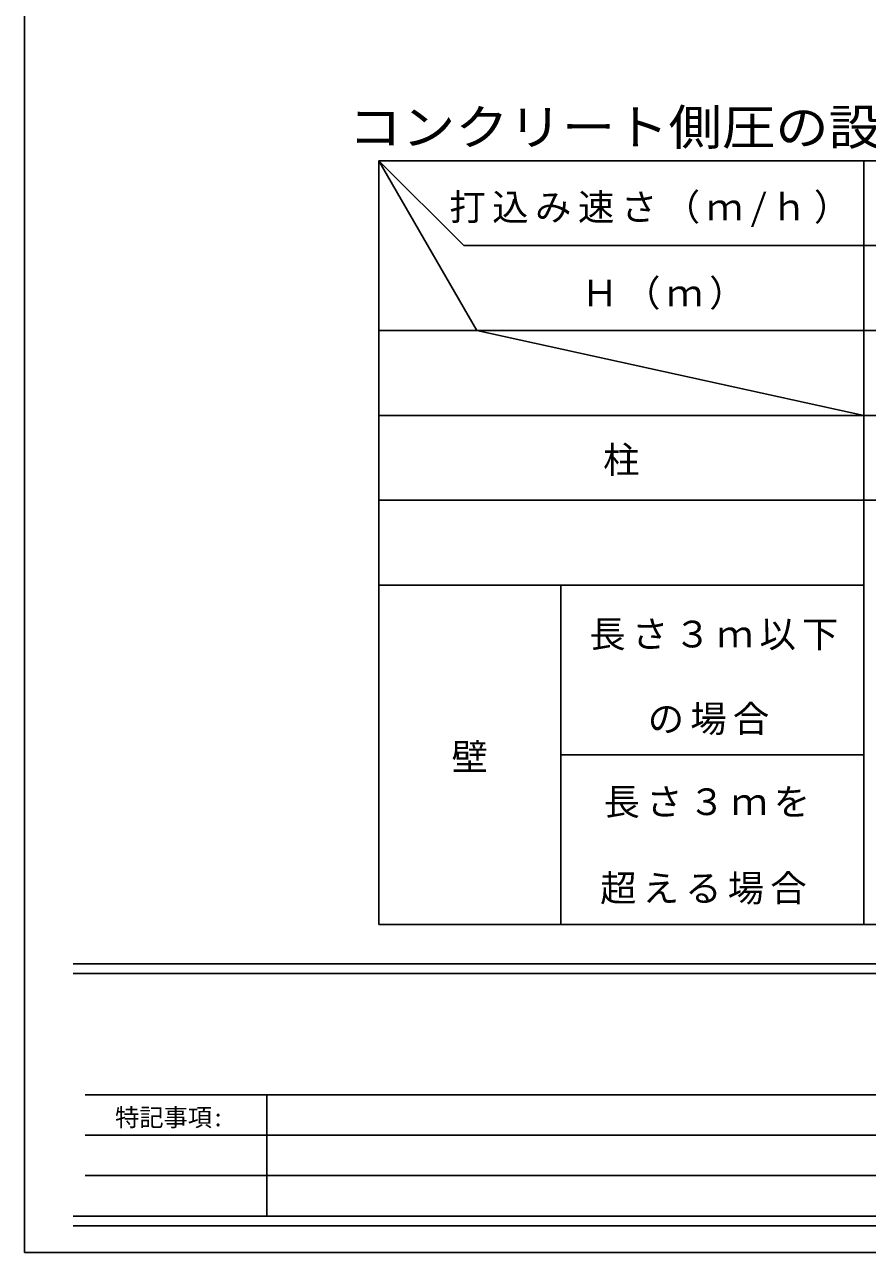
# Model space of a CAD drawing. Units: millimetres on the paper. Extents: x -206 to 194, y -698 to 482.
# Drawn here: x -205.8 to -136.3, y 201.9 to 303.1 of the extents above; entities that cross this region are included whole.
import ezdxf
from ezdxf.enums import TextEntityAlignment as Align

# ---------------------------------------------------------------- set-up
doc = ezdxf.new("R2010")
doc.units = ezdxf.units.MM
doc.layers.add('0-0', color=7, linetype='Continuous')
doc.layers.add('2-0', color=7, linetype='Continuous')
doc.styles.add('ＭＳ ゴシック', font='')
doc.styles.get('ＭＳ ゴシック').set_extended_font_data('MS Gothic')

msp = doc.modelspace()

# ---------------------------------------------------------------- linework, layer by layer
at = {"layer": '0-0'}
for p, q in [((-201.849, 225.658), (190.151, 225.658)), ((190.151, 224.858), (-201.849, 224.858)), ((-200.849, 214.858), (-100.849, 214.858)), ((-185.849, 214.858), (-185.849, 204.858)), ((-200.849, 211.524), (-100.849, 211.524)), ((-200.849, 208.191), (-100.849, 208.191)), ((-201.849, 204.858), (190.151, 204.858)), ((190.151, 204.058), (-201.849, 204.058))]:
    msp.add_line(p, q, dxfattribs=at)
msp.add_lwpolyline([(-205.849, 481.858), (194.151, 481.858), (194.151, 201.858), (-205.849, 201.858)], close=True, dxfattribs=at)
at = {"layer": '2-0'}
for p, q in [((-176.618, 291.894), (-169.618, 284.894)), ((-176.618, 291.894), (-168.535, 277.894)), ((-136.618, 291.894), (-136.618, 228.894)), ((-6.618, 284.894), (-169.618, 284.894)), ((-6.618, 277.894), (-176.618, 277.894)), ((-168.535, 277.894), (-136.618, 270.894)), ((-6.618, 270.894), (-176.618, 270.894)), ((-6.618, 263.894), (-176.618, 263.894)), ((-136.618, 256.894), (-176.618, 256.894)), ((-161.618, 256.894), (-161.618, 228.894)), ((-136.618, 242.894), (-161.618, 242.894))]:
    msp.add_line(p, q, dxfattribs=at)
msp.add_lwpolyline([(-176.618, 228.894), (-6.618, 228.894), (-6.618, 291.894), (-176.618, 291.894)], close=True, dxfattribs=at)

# ---------------------------------------------------------------- texts
at = {"layer": '0-0', "color": 4, "style": 'ＭＳ ゴシック'}
msp.add_text('特記事項: ', height=1.466, dxfattribs=at).set_placement((-198.38, 211.821), align=Align.BOTTOM_LEFT)
at = {"layer": '2-0', "style": 'ＭＳ ゴシック', "width": 1.1}
msp.add_text('コンクリート側圧の設定', height=2.933, dxfattribs=at).set_placement((-179.118, 292.319), align=Align.BOTTOM_LEFT)
at = {"layer": '2-0', "style": 'ＭＳ ゴシック'}
for s, p in [('柱', (-158.118, 265.474)), ('壁', (-170.618, 240.974))]:
    msp.add_text(s, height=2.199, dxfattribs=at).set_placement(p, align=Align.BOTTOM_LEFT)
at = {"layer": '2-0', "char_height": 2.199, "attachment_point": 7, "style": 'ＭＳ ゴシック'}
for s, insert in [('\\T1.18;打込み速さ（ｍ/ｈ）', (-170.809, 286.437)), ('\\T1.17;Ｈ（ｍ）', (-159.894, 279.593)), ('\\T1.17;長さ３ｍ以下', (-159.259, 251.508)), ('\\T1.17;の場合', (-154.437, 244.522)), ('\\T1.17;長さ３ｍを', (-158.079, 237.679)), ('\\T1.17;超える場合', (-158.365, 230.55))]:
    msp.add_mtext(s, dxfattribs=dict(at, insert=insert))

doc.saveas('drawing.dxf')
